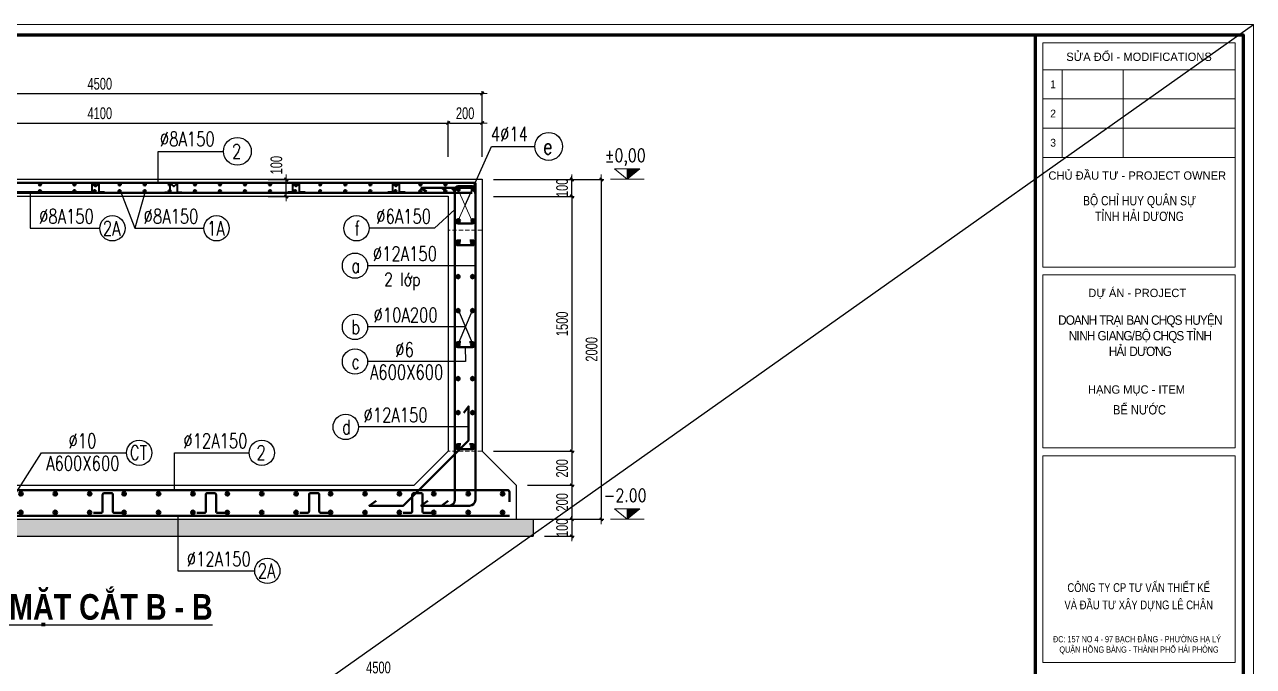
# Model space of a CAD drawing. Header units: millimetres. Extents: x -85362 to 12792, y -54701 to -36522.
# Drawn here: x -27378 to -12915, y -44074 to -36522 of the extents above; entities that cross this region are included whole.
import ezdxf
from ezdxf.enums import TextEntityAlignment as Align

# ---------------------------------------------------------------- set-up
doc = ezdxf.new("R2010")
doc.units = ezdxf.units.MM
doc.header["$MEASUREMENT"] = 0
doc.header["$PDMODE"] = 32
doc.linetypes.add('HIDDEN', pattern=[0.375, 0.25, -0.125])
doc.layers.get('Defpoints').update_dxf_attribs({"color": 1})
for name, color, linetype, lineweight in [('06', 6, 'Continuous', 40), ('08. Net Text', 3, 'Continuous', 13), ('EG Net dam2', 6, 'Continuous', 35), ('Khungten_LCDI', 7, 'Continuous', 5), ('LC Dim', 8, 'Continuous', 18), ('LC Hatch', 252, 'Continuous', 9), ('LC MANH DUT', 35, 'HIDDEN', 5), ('LC Net dam 1', 30, 'Continuous', 30), ('LC Net dam2', 6, 'Continuous', 40), ('LC Net thay', 7, 'Continuous', 25), ('LC Text1', 3, 'Continuous', 20), ('LC Text2', 7, 'Continuous', 25), ('Thep', 3, 'Continuous', 40)]:
    doc.layers.add(name, color=color, linetype=linetype, lineweight=lineweight)
doc.layers.add('KCS_Plotter', color=11, linetype='Continuous', plot=False)
doc.styles.add('HOATBIF', font='hoatbif.shx', dxfattribs={"width": 0.7})
doc.styles.add('Khungten', font='', dxfattribs={"width": 0.9, "height": 5000})
doc.styles.add('LC 1', font='')
doc.styles.add('LC 3', font='vnsimli.shx', dxfattribs={"width": 0.75})
doc.styles.add('LC3', font='', dxfattribs={"width": 0.8})
doc.styles.add('T1', font='Vnsimli.shx', dxfattribs={"width": 0.8})
doc.styles.add('Text Khung Ten', font='')
doc.styles.add('Title', font='', dxfattribs={"width": 0.8})
doc.styles.get('Khungten').set_extended_font_data('.VnAvantH')
doc.styles.get('LC 1').set_extended_font_data('.VnAvantH', bold=True)
doc.styles.get('LC3').set_extended_font_data('.VnArialH', bold=True)
doc.styles.get('Text Khung Ten').set_extended_font_data('.VnAvantH')
doc.styles.get('Title').set_extended_font_data('.VnBlackH')
doc.dimstyles.new('MONG', dxfattribs={"dimscale": 50, "dimtxt": 2.5, "dimasz": 0.35, "dimexe": 0.5, "dimexo": 0, "dimgap": 0.8, "dimtad": 1, "dimdec": 0, "dimzin": 0, "dimdsep": 46, "dimtxsty": 'HOATBIF', "dimblk1": 'DOT', "dimblk2": 'DOT', "dimsah": 1, "dimcen": -1, "dimdle": 1, "dimclrd": 256, "dimclre": 256, "dimclrt": 4, "dimadec": 3, "dimazin": 2, "dimtfac": 0.333333, "dimtdec": 0, "dimtix": 1, "dimtmove": 2, "dimatfit": 3, "dimldrblk": 'DOT', "dimfxl": 1, "dimtvp": 0.833333, "dimtolj": 1, "dimtzin": 0, "dimarcsym": 0})

# ---------------------------------------------------------------- blocks, each defined once
blk = doc.blocks.new('lcdi fix')
at = {"layer": 'Defpoints', "lineweight": 0}
blk.add_lwpolyline([(-1200, -14850), (-1200, 14850), (40800, 14850), (40800, -14850)], close=True, dxfattribs=at)
at = {"layer": 'Khungten_LCDI', "color": 5, "lineweight": 60}
blk.add_line((36600, 14650), (36600, -14650), dxfattribs=at)
at = {"layer": 'Khungten_LCDI', "color": 5, "lineweight": 25}
blk.add_line((40600, -14650), (40600, 14650), dxfattribs=at)
at = {"layer": 'Khungten_LCDI', "color": 9, "lineweight": 15}
for p, q in [((36750, 13981), (40450, 13981)), ((37123, 13981), (37123, 12297)), ((38293, 13981), (38293, 12297)), ((36750, 13420), (40450, 13420)), ((36750, 12858), (40450, 12858)), ((36750, 12297), (40450, 12297))]:
    blk.add_line(p, q, dxfattribs=at)
at = {"layer": 'Khungten_LCDI', "color": 5, "lineweight": 60}
blk.add_lwpolyline([(0, -14650), (0, 14650), (40600, 14650), (40600, -14650)], close=True, dxfattribs=at)
at = {"layer": 'Khungten_LCDI', "color": 9, "lineweight": 15}
for points in [[(36750, 10190), (40450, 10190), (40450, 14500), (36750, 14500)], [(36750, 6712), (40450, 6712), (40450, 10040), (36750, 10040)], [(36750, 2587), (40450, 2587), (40450, 6562), (36750, 6562)]]:
    blk.add_lwpolyline(points, close=True, dxfattribs=at)
at = {"color": 7, "style": 'Khungten'}
for s, p in [('söa ®æi - modifications', (38600, 14151)), ('chñ ®Çu t\xad - project owner', (38566, 11868)), ('dù ¸n - project', (38566, 9612)), ('h¹ng môc - item', (38552, 7755))]:
    blk.add_text(s, height=160, dxfattribs=at).set_placement(p, align=Align.CENTER)
at = {"color": 7, "style": 'Title', "width": 0.8}
for s, p in [('c«ng ty cp t\xad vÊn thiÕt kÕ', (38594, 3942)), ('vµ ®Çu t\xad x©y dùng lª ch©n', (38594, 3609))]:
    blk.add_text(s, height=170, dxfattribs=at).set_placement(p, align=Align.CENTER)
at = {"color": 4, "char_height": 180, "attachment_point": 5, "style": 'Khungten'}
for s, insert, width in [('{\\f.VnArialH|b0|i0|c0|p34;\\W0.8;Bé CHØ HUY QU¢N Sù TØNH h¶i d\xad¬ng}', (38609, 11313), 2315.24), ('{\\f.VnArialH|b0|i0|c0|p34;\\T0.9;doanh tr¹i ban chqs HUYÖN ninh giang/bé chqs tØnh \\Ph¶i d\xad¬ng}', (38617, 8868), 3461.98), ('{\\f.VnArialH|b0|i0|c0|p34;\\W0.85;bÓ n\xadíc}', (38609, 7444), 3815.43)]:
    blk.add_mtext(s, dxfattribs=dict(at, insert=insert, width=width))
at = {"color": 7, "insert": (38600, 3096), "char_height": 120, "attachment_point": 2, "style": 'Khungten'}
blk.add_mtext_dynamic_manual_height_columns('\\pxqc;{\\W0.8;®c: 157 no 4 - 97 b¹ch ®»ng - ph\xadêng h¹ lý   quËn hång bµng - thµnh phè h¶i phßng} ', width=3421.65, gutter_width=25, heights=[0], dxfattribs=at)
at = {"color": 7, "style": 'Khungten', "width": 0.8}
for tag, p in [('REVISION', (39499, -10746)), ('NGAYHT', (39546, -11609))]:
    blk.add_attdef(tag, text='', height=200, dxfattribs=at).set_placement(p, align=Align.CENTER)
at = {"layer": '08. Net Text', "color": 7, "style": 'Text Khung Ten'}
blk.add_text('1', height=150, dxfattribs=at).set_placement((36892, 13627))
at = {"layer": '08. Net Text', "color": 7, "ltscale": 2, "style": 'Text Khung Ten'}
for s, p in [('2', (36892, 13065)), ('3', (36892, 12504))]:
    blk.add_text(s, height=150, dxfattribs=at).set_placement(p)
at = {"layer": 'LC Text1', "style": 'Title', "width": 1.485915}
for tag, p, p2 in [('TENBANVE1', (36913, -8886), (40339, -8886)), ('TENBANVE2', (36913, -9562), (40339, -9562))]:
    blk.add_attdef(tag, text='', height=250, dxfattribs=at).set_placement(p, p2, align=Align.FIT)
at = {"layer": 'LC Text1', "style": 'Title', "width": 0.7}
blk.add_attdef('SOBANVE', text='', height=250, dxfattribs=at).set_placement((39562, -13896), align=Align.CENTER)
blk = doc.blocks.new('DOT')
at = {"layer": 'LC Dim'}
blk.add_line((-3, 0), (3, 0), dxfattribs=at)
at = {"layer": 'LC Dim', "color": 4}
blk.add_line((-1, -1), (1, 1), dxfattribs=at)
blk.add_lwpolyline([(0.5, 1), (-1, -0.5), (-0.5, -1), (1, 0.5)], close=True, dxfattribs=at)
blk = doc.blocks.new('*D181')
at = {"layer": 'Defpoints', "color": 0, "ltscale": 2, "transparency": 16777216}
for p in [(-25463, -44201), (-25463, -44960), (-20963, -44960)]:
    blk.add_point(p, dxfattribs=at)
at = {"layer": 'LC Dim', "lineweight": -2, "ltscale": 2, "transparency": 16777216}
for p, q in [((-25463, -44960), (-25463, -44173)), ((-20983, -44201), (-25444, -44201)), ((-20963, -44960), (-20963, -44173))]:
    blk.add_line(p, q, dxfattribs=at)
at = {"layer": 'LC Dim', "lineweight": -2, "ltscale": 2, "transparency": 16777216, "xscale": 19.46, "yscale": 19.46, "zscale": 19.46, "rotation": 180}
blk.add_blockref('DOT', (-25463, -44201), dxfattribs=at)
at = {"layer": 'LC Dim', "lineweight": -2, "ltscale": 2, "transparency": 16777216, "xscale": 19.46, "yscale": 19.46, "zscale": 19.46}
blk.add_blockref('DOT', (-20963, -44201), dxfattribs=at)
at = {"layer": 'LC Dim', "color": 4, "ltscale": 2, "transparency": 16777216, "insert": (-23213, -44087), "char_height": 139, "attachment_point": 5, "style": 'HOATBIF'}
blk.add_mtext('\\A1;4500', dxfattribs=at)
blk = doc.blocks.new('*D191')
at = {"layer": 'Defpoints', "color": 0, "ltscale": 2, "transparency": 16777216}
for p in [(-24511, -38343), (-24300, -38343), (-24511, -38543)]:
    blk.add_point(p, dxfattribs=at)
at = {"layer": 'LC Dim', "lineweight": -2, "ltscale": 2, "transparency": 16777216}
for p, q in [((-24511, -38343), (-24272, -38343)), ((-24300, -38523), (-24300, -38362)), ((-24511, -38543), (-24272, -38543))]:
    blk.add_line(p, q, dxfattribs=at)
at = {"layer": 'LC Dim', "lineweight": -2, "ltscale": 2, "transparency": 16777216, "xscale": 19.46, "yscale": 19.46, "zscale": 19.46}
for p, rotation in [((-24300, -38343), 90), ((-24300, -38543), 270)]:
    blk.add_blockref('DOT', p, dxfattribs=dict(at, rotation=rotation))
at = {"layer": 'LC Dim', "color": 4, "ltscale": 2, "transparency": 16777216, "insert": (-24414, -38176), "char_height": 139, "attachment_point": 5, "rotation": 90, "style": 'HOATBIF'}
blk.add_mtext('\\A1;100', dxfattribs=at)
blk = doc.blocks.new('thep1')
at = {"layer": '06'}
for p, q in [((-38369, -70304), (-38249, -70304)), ((-38351, -70262), (-38267, -70346)), ((-38351, -70346), (-38267, -70262)), ((-38309, -70244), (-38309, -70364))]:
    blk.add_line(p, q, dxfattribs=at)
blk.add_circle((-38309, -70304), 60, dxfattribs=at)
blk = doc.blocks.new('*U130')
at = {"layer": 'Thep'}
for p, xscale, yscale, zscale, rotation in [((25223, 13791), -0.3599999999860302, 0.3600000000558794, 0.36, 270), ((-25223, 13791), 0.3599999999860302, 0.3599999999860302, 0.3599999999860302, 90.00000000000001)]:
    blk.add_blockref('thep1', p, dxfattribs=dict(at, xscale=xscale, yscale=yscale, zscale=zscale, rotation=rotation))
blk = doc.blocks.new('*U129')
at = {"layer": 'LC Net dam 1', "color": 0, "linetype": 'ByBlock', "lineweight": -2, "transparency": 16777216}
for p in [(0, 2400), (0, 2000), (0, 1600), (0, 1200), (0, 800), (0, 400), (0, 0)]:
    blk.add_blockref('*U130', p, dxfattribs=at)
blk = doc.blocks.new('*D151')
at = {"layer": 'Defpoints', "color": 0, "ltscale": 2, "transparency": 16777216}
for p in [(-22393, -37680), (-30593, -38077), (-22393, -38077)]:
    blk.add_point(p, dxfattribs=at)
at = {"layer": 'LC Dim', "lineweight": -2, "ltscale": 2, "transparency": 16777216}
for p, q in [((-30593, -38077), (-30593, -37653)), ((-30573, -37680), (-22412, -37680)), ((-22393, -38077), (-22393, -37653))]:
    blk.add_line(p, q, dxfattribs=at)
at = {"layer": 'LC Dim', "lineweight": -2, "ltscale": 2, "transparency": 16777216, "xscale": 19.46, "yscale": 19.46, "zscale": 19.46, "rotation": 180}
blk.add_blockref('DOT', (-30593, -37680), dxfattribs=at)
at = {"layer": 'LC Dim', "lineweight": -2, "ltscale": 2, "transparency": 16777216, "xscale": 19.46, "yscale": 19.46, "zscale": 19.46}
blk.add_blockref('DOT', (-22393, -37680), dxfattribs=at)
at = {"layer": 'LC Dim', "color": 4, "ltscale": 2, "transparency": 16777216, "insert": (-26493, -37566), "char_height": 139, "attachment_point": 5, "style": 'HOATBIF'}
blk.add_mtext('\\A1;4100', dxfattribs=at)
blk = doc.blocks.new('*D152')
at = {"layer": 'Defpoints', "color": 0, "ltscale": 2, "transparency": 16777216}
for p in [(-21993, -37680), (-22393, -38077), (-21993, -38077)]:
    blk.add_point(p, dxfattribs=at)
at = {"layer": 'LC Dim', "lineweight": -2, "ltscale": 2, "transparency": 16777216}
for p, q in [((-22393, -38077), (-22393, -37653)), ((-22373, -37680), (-22012, -37680)), ((-21993, -38077), (-21993, -37653))]:
    blk.add_line(p, q, dxfattribs=at)
at = {"layer": 'LC Dim', "lineweight": -2, "ltscale": 2, "transparency": 16777216, "xscale": 19.46, "yscale": 19.46, "zscale": 19.46, "rotation": 180}
blk.add_blockref('DOT', (-22393, -37680), dxfattribs=at)
at = {"layer": 'LC Dim', "lineweight": -2, "ltscale": 2, "transparency": 16777216, "xscale": 19.46, "yscale": 19.46, "zscale": 19.46}
blk.add_blockref('DOT', (-21993, -37680), dxfattribs=at)
at = {"layer": 'LC Dim', "color": 4, "ltscale": 2, "transparency": 16777216, "insert": (-22193, -37566), "char_height": 139, "attachment_point": 5, "style": 'HOATBIF'}
blk.add_mtext('\\A1;200', dxfattribs=at)
blk = doc.blocks.new('*D153')
at = {"layer": 'Defpoints', "color": 0, "ltscale": 2, "transparency": 16777216}
for p in [(-21993, -37333), (-30993, -38077), (-21993, -38077)]:
    blk.add_point(p, dxfattribs=at)
at = {"layer": 'LC Dim', "lineweight": -2, "ltscale": 2, "transparency": 16777216}
for p, q in [((-30993, -38077), (-30993, -37305)), ((-21993, -38077), (-21993, -37305)), ((-30973, -37333), (-22012, -37333))]:
    blk.add_line(p, q, dxfattribs=at)
at = {"layer": 'LC Dim', "lineweight": -2, "ltscale": 2, "transparency": 16777216, "xscale": 19.46, "yscale": 19.46, "zscale": 19.46, "rotation": 180}
blk.add_blockref('DOT', (-30993, -37333), dxfattribs=at)
at = {"layer": 'LC Dim', "lineweight": -2, "ltscale": 2, "transparency": 16777216, "xscale": 19.46, "yscale": 19.46, "zscale": 19.46}
blk.add_blockref('DOT', (-21993, -37333), dxfattribs=at)
at = {"layer": 'LC Dim', "color": 4, "ltscale": 2, "transparency": 16777216, "insert": (-26493, -37219), "char_height": 139, "attachment_point": 5, "style": 'HOATBIF'}
blk.add_mtext('\\A1;4500', dxfattribs=at)
blk = doc.blocks.new('*D154')
at = {"layer": 'Defpoints', "color": 0, "ltscale": 2, "transparency": 16777216}
for p in [(-21777, -38343), (-20937, -38343), (-21777, -38543)]:
    blk.add_point(p, dxfattribs=at)
at = {"layer": 'LC Dim', "lineweight": -2, "ltscale": 2, "transparency": 16777216}
for p, q in [((-20937, -38323), (-20937, -38304)), ((-21777, -38343), (-20910, -38343)), ((-20937, -38543), (-20937, -38343)), ((-21777, -38543), (-20910, -38543)), ((-20937, -38562), (-20937, -38582))]:
    blk.add_line(p, q, dxfattribs=at)
at = {"layer": 'LC Dim', "lineweight": -2, "ltscale": 2, "transparency": 16777216, "xscale": 19.46, "yscale": 19.46, "zscale": 19.46}
for p, rotation in [((-20937, -38343), 270), ((-20937, -38543), 90)]:
    blk.add_blockref('DOT', p, dxfattribs=dict(at, rotation=rotation))
at = {"layer": 'LC Dim', "color": 4, "ltscale": 2, "transparency": 16777216, "insert": (-21051, -38443), "char_height": 139, "attachment_point": 5, "rotation": 90, "style": 'HOATBIF'}
blk.add_mtext('\\A1;100', dxfattribs=at)
blk = doc.blocks.new('*D155')
at = {"layer": 'Defpoints', "color": 0, "ltscale": 2, "transparency": 16777216}
for p in [(-21858, -38543), (-21858, -41543), (-20937, -41543)]:
    blk.add_point(p, dxfattribs=at)
at = {"layer": 'LC Dim', "lineweight": -2, "ltscale": 2, "transparency": 16777216}
for p, q in [((-21858, -38543), (-20910, -38543)), ((-20937, -38562), (-20937, -41523)), ((-21858, -41543), (-20910, -41543))]:
    blk.add_line(p, q, dxfattribs=at)
at = {"layer": 'LC Dim', "lineweight": -2, "ltscale": 2, "transparency": 16777216, "xscale": 19.46, "yscale": 19.46, "zscale": 19.46}
for p, rotation in [((-20937, -38543), 90), ((-20937, -41543), 270)]:
    blk.add_blockref('DOT', p, dxfattribs=dict(at, rotation=rotation))
at = {"layer": 'LC Dim', "color": 4, "ltscale": 2, "transparency": 16777216, "insert": (-21051, -40043), "char_height": 139, "attachment_point": 5, "rotation": 90, "style": 'HOATBIF'}
blk.add_mtext('\\A1;1500', dxfattribs=at)
blk = doc.blocks.new('*D156')
at = {"layer": 'Defpoints', "color": 0, "ltscale": 2, "transparency": 16777216}
for p in [(-21858, -41543), (-21458, -41943), (-20937, -41943)]:
    blk.add_point(p, dxfattribs=at)
at = {"layer": 'LC Dim', "lineweight": -2, "ltscale": 2, "transparency": 16777216}
for p, q in [((-21858, -41543), (-20910, -41543)), ((-20937, -41562), (-20937, -41923)), ((-21458, -41943), (-20910, -41943))]:
    blk.add_line(p, q, dxfattribs=at)
at = {"layer": 'LC Dim', "lineweight": -2, "ltscale": 2, "transparency": 16777216, "xscale": 19.46, "yscale": 19.46, "zscale": 19.46}
for p, rotation in [((-20937, -41543), 90), ((-20937, -41943), 270)]:
    blk.add_blockref('DOT', p, dxfattribs=dict(at, rotation=rotation))
at = {"layer": 'LC Dim', "color": 4, "ltscale": 2, "transparency": 16777216, "insert": (-21051, -41743), "char_height": 139, "attachment_point": 5, "rotation": 90, "style": 'HOATBIF'}
blk.add_mtext('\\A1;200', dxfattribs=at)
blk = doc.blocks.new('*D157')
at = {"layer": 'Defpoints', "color": 0, "ltscale": 2, "transparency": 16777216}
for p in [(-21858, -38343), (-21858, -42343), (-20590, -42343)]:
    blk.add_point(p, dxfattribs=at)
at = {"layer": 'LC Dim', "lineweight": -2, "ltscale": 2, "transparency": 16777216}
for p, q in [((-21858, -38343), (-20562, -38343)), ((-20590, -38362), (-20590, -42323)), ((-21858, -42343), (-20562, -42343))]:
    blk.add_line(p, q, dxfattribs=at)
at = {"layer": 'LC Dim', "lineweight": -2, "ltscale": 2, "transparency": 16777216, "xscale": 19.46, "yscale": 19.46, "zscale": 19.46}
for p, rotation in [((-20590, -38343), 90), ((-20590, -42343), 270)]:
    blk.add_blockref('DOT', p, dxfattribs=dict(at, rotation=rotation))
at = {"layer": 'LC Dim', "color": 4, "ltscale": 2, "transparency": 16777216, "insert": (-20704, -40343), "char_height": 139, "attachment_point": 5, "rotation": 90, "style": 'HOATBIF'}
blk.add_mtext('\\A1;2000', dxfattribs=at)
blk = doc.blocks.new('*D158')
at = {"layer": 'Defpoints', "color": 0, "ltscale": 2, "transparency": 16777216}
for p in [(-21258, -42343), (-21258, -42543), (-20937, -42543)]:
    blk.add_point(p, dxfattribs=at)
at = {"layer": 'LC Dim', "lineweight": -2, "ltscale": 2, "transparency": 16777216}
for p, q in [((-21258, -42343), (-20910, -42343)), ((-20937, -42323), (-20937, -42304)), ((-20937, -42343), (-20937, -42543)), ((-21258, -42543), (-20910, -42543)), ((-20937, -42562), (-20937, -42582))]:
    blk.add_line(p, q, dxfattribs=at)
at = {"layer": 'LC Dim', "lineweight": -2, "ltscale": 2, "transparency": 16777216, "xscale": 19.46, "yscale": 19.46, "zscale": 19.46}
for p, rotation in [((-20937, -42343), 270), ((-20937, -42543), 90)]:
    blk.add_blockref('DOT', p, dxfattribs=dict(at, rotation=rotation))
at = {"layer": 'LC Dim', "color": 4, "ltscale": 2, "transparency": 16777216, "insert": (-21051, -42443), "char_height": 139, "attachment_point": 5, "rotation": 90, "style": 'HOATBIF'}
blk.add_mtext('\\A1;100', dxfattribs=at)
blk = doc.blocks.new('*D159')
at = {"layer": 'Defpoints', "color": 0, "ltscale": 2, "transparency": 16777216}
for p in [(-21458, -41943), (-21258, -42343), (-20937, -42343)]:
    blk.add_point(p, dxfattribs=at)
at = {"layer": 'LC Dim', "lineweight": -2, "ltscale": 2, "transparency": 16777216}
for p, q in [((-21458, -41943), (-20910, -41943)), ((-20937, -41962), (-20937, -42323)), ((-21258, -42343), (-20910, -42343))]:
    blk.add_line(p, q, dxfattribs=at)
at = {"layer": 'LC Dim', "lineweight": -2, "ltscale": 2, "transparency": 16777216, "xscale": 19.46, "yscale": 19.46, "zscale": 19.46}
for p, rotation in [((-20937, -41943), 90), ((-20937, -42343), 270)]:
    blk.add_blockref('DOT', p, dxfattribs=dict(at, rotation=rotation))
at = {"layer": 'LC Dim', "color": 4, "ltscale": 2, "transparency": 16777216, "insert": (-21051, -42143), "char_height": 139, "attachment_point": 5, "rotation": 90, "style": 'HOATBIF'}
blk.add_mtext('\\A1;200', dxfattribs=at)
blk = doc.blocks.new('Caodo1')
at = {"layer": 'LC Text1'}
blk.add_hatch(color=4, dxfattribs=at).paths.add_polyline_path([(0, 200), (0, 0), (243, 200)])
at = {"layer": 'LC Text1', "color": 4}
for p, q in [((324, 0), (-324, 0)), ((0, 0), (0, 200))]:
    blk.add_line(p, q, dxfattribs=at)
blk.add_lwpolyline([(-243, 200), (243, 200), (0, 0), (0, 0)], close=True, dxfattribs=at)
at = {"layer": 'LC Text1', "color": 4, "style": 'T1', "width": 0.8}
blk.add_attdef('%%P0,00', text='', height=250, dxfattribs=at).set_placement((-39, 460), align=Align.MIDDLE_CENTER)
blk = doc.blocks.new('TIEUDE1')
at = {"layer": 'LC Text2', "color": 7, "style": 'LC 1'}
blk.add_attdef('TIªU§Ò', text='', height=5, dxfattribs=at).set_placement((0, 0), align=Align.BOTTOM_CENTER)
blk.add_attdef('TL', text='', height=3, dxfattribs=at).set_placement((0, -2), align=Align.TOP_CENTER)
blk = doc.blocks.new('*U125')
at = {"layer": 'LC Net dam2', "ltscale": 2}
blk.add_lwpolyline([(167, -116), (79, -116, -0.414214), (60, -97), (60, 97, 0.414214), (42, 116), (-42, 116, 0.414214), (-60, 97), (-60, -97, -0.414214), (-79, -116), (-167, -116)], format="xyb", dxfattribs=at)
blk = doc.blocks.new('*U126')
at = {"layer": 'LC Net thay', "color": 0, "linetype": 'ByBlock', "lineweight": -2, "transparency": 16777216}
for p in [(0, 0), (1215, 0), (2430, 0), (3645, 0), (4860, 0), (6075, 0), (7290, 0)]:
    blk.add_blockref('*U125', p, dxfattribs=at)
blk = doc.blocks.new('*U123')
at = {"layer": 'Thep', "xscale": -0.3599999999860302, "yscale": 0.3600000000558794, "zscale": 0.36, "rotation": 180}
blk.add_blockref('thep1', (13791, -25200), dxfattribs=at)
at = {"layer": 'Thep', "xscale": 0.3599999999860302, "yscale": 0.3600000000558794, "zscale": 0.36}
blk.add_blockref('thep1', (13791, 25200), dxfattribs=at)
blk = doc.blocks.new('*U124')
at = {"layer": 'LC Net thay', "color": 0, "linetype": 'ByBlock', "lineweight": -2, "transparency": 16777216}
for p in [(0, 0), (405, 0), (810, 0), (1215, 0), (1620, 0), (2025, 0), (2430, 0), (2835, 0), (3240, 0), (3645, 0), (4050, 0), (4455, 0), (4860, 0), (5265, 0), (5670, 0), (6075, 0), (6480, 0), (6885, 0), (7290, 0), (7695, 0), (8100, 0), (8505, 0)]:
    blk.add_blockref('*U123', p, dxfattribs=at)

msp = doc.modelspace()

# ---------------------------------------------------------------- hatches: boundary and pattern name
at = {"layer": 'LC Hatch', "ltscale": 2}
h = msp.add_hatch(dxfattribs=at)
h.set_pattern_fill('AR-CONC', color=256, scale=20)
h.set_pattern_definition([(50, (3995.79, -30424.54), (143.45204, -12.55043), [15, -165]), (355, (3995.79, -30424.54), (-27.75027, 150.4384), [12, -132]), (100.4514, (4007.74, -30425.58), (115.7019, 137.8879), [12.74804, -140.2284]), (46.1842, (3995.79, -30384.54), (213.4482, -33.1038), [22.5, -247.5]), (96.6356, (4013.57, -30387.3), (186.9325, 194.8236), [19.122, -210.3426]), (351.1842, (3995.79, -30384.54), (186.9324, 194.8237), [18, -198]), (21, (4015.79, -30394.54), (119.3814, -80.52378), [15, -165]), (326, (4015.79, -30394.54), (48.66307, 145.03), [12, -132]), (71.4514, (4025.74, -30401.25), (168.04453, 64.5061), [12.74804, -140.2284]), (37.5, (3995.787, -30424.535), (2.43197, 66.57877), [0, -130.4, 0, -134, 0, -132.5]), (7.5, (3995.79, -30424.535), (52.61391, 78.88234), [0, -76.4, 0, -127.4, 0, -50.5]), (327.5, (3951.187, -30424.535), (106.76449, -4.510974), [0, -50, 0, -156, 0, -207]), (317.5, (3931.19, -30424.535), (116.63723, 20.021), [0, -65, 0, -103.6, 0, -147])])
h.paths.add_polyline_path([(-21392.9, -42342.6), (-31592.9, -42342.6), (-31592.9, -42542.6), (-21392.9, -42542.6)])

# ---------------------------------------------------------------- linework, layer by layer
at = {"layer": 'EG Net dam2', "linetype": 'Continuous', "elevation": 0}
for points in [[(-26437.7, -38494), (-26502.1, -38494), (-26502.1, -38392.9), (-26544.8, -38427), (-26586, -38393.3), (-26586, -38494.9), (-27640.1, -38494.9)], [(-25728.7, -38494), (-25664.4, -38494), (-25664.4, -38392.9), (-25621.6, -38427), (-25580.4, -38393.3), (-25580.4, -38494.9), (-25526.3, -38494.9)], [(-24077.7, -38494), (-24142.1, -38494), (-24142.1, -38392.9), (-24184.8, -38427), (-24226, -38393.3), (-24226, -38494.9), (-24280.1, -38494.9)], [(-22899.5, -38494), (-22963.9, -38494), (-22963.9, -38392.9), (-23006.6, -38427), (-23047.8, -38393.3), (-23047.8, -38494.9), (-23102, -38494.9)]]:
    msp.add_lwpolyline(points, dxfattribs=at)
at = {"layer": 'KCS_Plotter', "ltscale": 2}
msp.add_line((-38622, -54700.6), (-12914.8, -36522), dxfattribs=at)
at = {"layer": 'LC Dim', "ltscale": 2}
for p, q in [((-22112.6, -38827.9), (-22279.2, -38457.3)), ((-22276.3, -38827.9), (-22109.6, -38457.3))]:
    msp.add_line(p, q, dxfattribs=at)
at = {"layer": 'LC MANH DUT', "ltscale": 200}
for p, q in [((-21992.9, -38942.6), (-22392.9, -38942.6)), ((-21992.9, -38942.6), (-22392.9, -38942.6)), ((-21992.9, -41542.6), (-22392.9, -41542.6))]:
    msp.add_line(p, q, dxfattribs=at)
at = {"layer": 'LC Net dam2'}
for p, q in [((-30913.2, -38382.9), (-22072.5, -38382.9)), ((-22382.2, -38442.6), (-22713.2, -38442.6)), ((-22713.2, -38442.6), (-22648.4, -38484.5)), ((-22141.5, -38442.6), (-22472.5, -38442.6)), ((-22472.5, -38442.6), (-22407.7, -38484.5)), ((-22072.5, -38468.4), (-22072.5, -38382.9)), ((-30893.4, -38502.3), (-22108.4, -38502.3)), ((-22313.2, -38511.5), (-22313.2, -42114.4)), ((-22072.5, -38511.5), (-22072.5, -42114.4)), ((-22713.2, -42183.3), (-22633.1, -42125.6)), ((-22713.2, -42183.3), (-22382.2, -42183.3)), ((-22472.5, -42183.3), (-22392.4, -42125.6)), ((-22472.5, -42183.3), (-22141.5, -42183.3))]:
    msp.add_line(p, q, dxfattribs=at)
at = {"layer": 'LC Net dam2', "ltscale": 2}
msp.add_lwpolyline([(-22110.1, -38863), (-22275.7, -38863, -0.4142136), (-22313.2, -38825.4), (-22313.2, -38459.8, -0.4142136), (-22275.7, -38422.3), (-22110.1, -38422.3, -0.4142136), (-22072.5, -38459.8), (-22072.5, -38825.4, -0.4142136)], format="xyb", close=True, dxfattribs=at)
at = {"layer": 'LC Net dam2'}
for points in [[(-22138.7, -39060.5), (-22102.7, -39060.5, -1), (-22102.7, -39118.1), (-22278.5, -39118.1, -1), (-22278.5, -39060.5), (-22242.5, -39060.5)], [(-22140.5, -40258.7), (-22104.5, -40258.7, -1), (-22104.5, -40316.3), (-22280.2, -40316.3, -1), (-22280.2, -40258.7), (-22244.2, -40258.7)], [(-22140.5, -40258.7), (-22104.5, -40258.7, -1), (-22104.5, -40316.3), (-22280.2, -40316.3, -1), (-22280.2, -40258.7), (-22244.2, -40258.7)], [(-22140.5, -41458.7), (-22104.5, -41458.7, -1), (-22104.5, -41516.3), (-22280.2, -41516.3, -1), (-22280.2, -41458.7), (-22244.2, -41458.7)], [(-22140.5, -41458.7), (-22104.5, -41458.7, -1), (-22104.5, -41516.3), (-22280.2, -41516.3, -1), (-22280.2, -41458.7), (-22244.2, -41458.7)], [(-31313.2, -42153.9), (-31313.2, -42022.1, -0.4142136), (-31289.9, -41998.8), (-21695.9, -41998.8, -0.4142136), (-21672.5, -42022.1), (-21672.5, -42135.5)]]:
    msp.add_lwpolyline(points, format="xyb", dxfattribs=at)
for points in [[(-22210, -41088.7), (-22152.2, -41014.5), (-22152.2, -41414.5), (-22921, -42183.3), (-23321, -42183.3), (-23240.8, -42125.6)], [(-21672.5, -42301.5), (-31313.2, -42301.5)]]:
    msp.add_lwpolyline(points, dxfattribs=at)
for centre, start, end in [((-22382.2, -38511.5), 0, 90), ((-22141.5, -38511.5), 0, 90), ((-22382.2, -42114.4), 270, 0), ((-22141.5, -42114.4), 270, 0)]:
    msp.add_arc(centre, 68.9, start, end, dxfattribs=at)
at = {"layer": 'LC Net thay'}
for p, q in [((-30992.9, -38342.6), (-21992.9, -38342.6)), ((-21992.9, -38342.6), (-21992.9, -41542.6)), ((-30592.9, -38542.6), (-22392.9, -38542.6)), ((-22392.9, -38542.6), (-22392.9, -41542.6)), ((-22792.9, -41942.6), (-22392.9, -41542.6)), ((-21592.9, -41942.6), (-21992.9, -41542.6)), ((-30192.9, -41942.6), (-22792.9, -41942.6)), ((-21592.9, -41942.6), (-21592.9, -42342.6)), ((-31592.9, -42342.6), (-21392.9, -42342.6)), ((-31392.9, -42342.6), (-21592.9, -42342.6)), ((-21392.9, -42342.6), (-21392.9, -42542.6)), ((-31592.9, -42542.6), (-21392.9, -42542.6))]:
    msp.add_line(p, q, dxfattribs=at)
at = {"layer": 'LC Text2', "linetype": 'ByBlock'}
for centre, radius in [((-24873.3, -38013.5), 163.7), ((-26344.7, -38919.1), 148.9), ((-25119, -38919.1), 148.9), ((-23471.7, -38919.1), 148.9), ((-23489.4, -39358.5), 148.9), ((-23489.4, -40079.8), 148.9), ((-23489.4, -40486.9), 148.9), ((-23598.4, -41256), 148.9), ((-26029.4, -41559.8), 148.9), ((-24586.3, -41559.8), 148.9), ((-24521.1, -42949.7), 148.9)]:
    msp.add_circle(centre, radius, dxfattribs=at)
at = {"layer": 'LC Text2', "ltscale": 100}
msp.add_circle((-21210.2, -37956.1), 163.7, dxfattribs=at)

# ---------------------------------------------------------------- block references
at = {"layer": 'LC Net dam 1', "xscale": -1}
msp.add_blockref('*U129', (-22190.6, -41487.5), dxfattribs=at)
at = {"layer": 'LC Net thay', "xscale": 0.6120766616163446, "yscale": 0.6120766616163446, "zscale": 0.6120766616163446}
msp.add_blockref('lcdi fix', (-37887.5, -45611.3), dxfattribs=at)
at = {"layer": 'LC Net thay'}
for name, p in [('*U124', (-30256.6, -42151.9)), ('*U126', (-30045.1, -42151.2))]:
    msp.add_blockref(name, p, dxfattribs=at)
at = {"layer": 'LC Text1'}
ref = msp.add_blockref('Caodo1', (-20285.3, -38342.6), dxfattribs=dict(at, xscale=0.6120766457405166, yscale=0.6120766457405166, zscale=0.6120766457405166))
ref.add_attrib('%%P0,00', '%%p0,00', dxfattribs={"layer": 'LC Text2', "color": 4, "height": 153.02, "style": 'T1', "width": 0.8}).set_placement((-20309.2, -38061.4), align=Align.MIDDLE_CENTER)
ref = msp.add_blockref('Caodo1', (-20285.3, -42342.6), dxfattribs=dict(at, xscale=0.6120766457405166, yscale=0.6120766457405166, zscale=0.6120766457405166))
ref.add_attrib('%%P0,00', '-2.00', dxfattribs={"layer": 'LC Text2', "color": 4, "height": 153.02, "style": 'T1', "width": 0.8}).set_placement((-20309.2, -42061.4), align=Align.MIDDLE_CENTER)
at = {"layer": 'LC Text2', "linetype": 'ByBlock'}
ref = msp.add_blockref('TIEUDE1', (-26362, -43614.9), dxfattribs=dict(at, xscale=61.20766457416995, yscale=61.20766457416995, zscale=61.20766457416995))
ref.add_attrib('TIªU§Ò', '%%UmÆt C¾T B - B', dxfattribs={"color": 7, "height": 301.412, "style": 'LC3', "width": 0.8}).set_placement((-26362, -43614.9), align=Align.BOTTOM_CENTER)
at = {"layer": 'Thep', "xscale": -0.2303999999910594, "yscale": 0.2304000000357629, "zscale": 0.2304, "rotation": 180}
for p in [(-18372.3, -54599), (-17966.1, -54599), (-17727.8, -54599), (-17432.8, -54599), (-17137.8, -54599), (-16842.8, -54599), (-16547.8, -54599), (-16252.8, -54599), (-15957.8, -54599), (-15662.8, -54599), (-15367.8, -54599), (-15072.8, -54599), (-14777.8, -54599), (-14482.8, -54599), (-14187.8, -54599), (-13892.8, -54599), (-13597.8, -54599)]:
    msp.add_blockref('thep1', p, dxfattribs=at)
at = {"layer": 'Thep'}
for p, xscale, yscale, zscale in [((-18372.3, -22284), 0.2303999999910594, 0.2303999999910594, 0.2303999999910594), ((-17966.1, -22284), 0.2303999999910594, 0.2303999999910594, 0.2303999999910594), ((-17727.8, -22284), 0.2303999999910594, 0.2303999999910594, 0.2303999999910594), ((-17432.8, -22284), 0.2303999999910594, 0.2303999999910594, 0.2303999999910594), ((-17137.8, -22284), 0.2303999999910594, 0.2303999999910594, 0.2303999999910594), ((-16842.8, -22284), 0.2303999999910594, 0.2303999999910594, 0.2303999999910594), ((-16547.8, -22284), 0.2303999999910594, 0.2303999999910594, 0.2303999999910594), ((-16252.8, -22284), 0.2303999999910594, 0.2303999999910594, 0.2303999999910594), ((-15957.8, -22284), 0.2303999999910594, 0.2303999999910594, 0.2303999999910594), ((-15662.8, -22284), 0.2303999999910594, 0.2303999999910594, 0.2303999999910594), ((-15367.8, -22284), 0.2303999999910594, 0.2303999999910594, 0.2303999999910594), ((-15072.8, -22284), 0.2303999999910594, 0.2303999999910594, 0.2303999999910594), ((-14777.8, -22284), 0.2303999999910594, 0.2303999999910594, 0.2303999999910594), ((-14482.8, -22284), 0.2303999999910594, 0.2303999999910594, 0.2303999999910594), ((-14187.8, -22284), 0.2303999999910594, 0.2303999999910594, 0.2303999999910594), ((-13892.8, -22284), 0.2303999999910594, 0.2303999999910594, 0.2303999999910594), ((-13597.8, -22284), 0.2303999999910594, 0.2303999999910594, 0.2303999999910594), ((-9563.1, -15132.2), 0.3317759999871255, 0.3317759999871255, 0.3317759999871255), ((-34810.4, -15132.2), -0.3317759999871255, 0.3317759999871255, 0.3317759999871255), ((-9563.1, -15505.4), 0.3317759999871255, 0.3317759999871255, 0.3317759999871255), ((-34810.4, -15505.4), -0.3317759999871255, 0.3317759999871255, 0.3317759999871255)]:
    msp.add_blockref('thep1', p, dxfattribs=dict(at, xscale=xscale, yscale=yscale, zscale=zscale))

# ---------------------------------------------------------------- texts
at = {"layer": 'LC Text1', "color": 3, "style": 'LC 3', "width": 0.8}
msp.add_text('2 líp', height=153.02, dxfattribs=at).set_placement((-22932.5, -39595), align=Align.CENTER)
at = {"layer": 'LC Text2', "linetype": 'ByBlock', "style": 'LC 3', "width": 0.75}
for s, p in [('4%%C14', (-21891.3, -37895.1)), ('%%C8A150', (-25785.1, -37952.5)), ('%%C8A150', (-27208.1, -38863.6)), ('%%C8A150', (-25977, -38863.6)), ('%%C6A150', (-23238.9, -38863.6)), ('%%C12A150', (-23279.4, -39303.1)), ('%%C10A200', (-23270.4, -40024.3)), ('%%C6', (-23014.8, -40431.5)), ('A600X600', (-23313.4, -40696.9)), ('%%C12A150', (-23388.4, -41200.6)), ('%%C10', (-26860.5, -41504.3)), ('%%C12A150', (-25509.5, -41504.3)), ('A600X600', (-27124.3, -41769.7)), ('%%C12A150', (-25469.8, -42894.2))]:
    msp.add_text(s, height=170.02, dxfattribs=at).set_placement(p)
for s, height, p in [('2', 170, (-24882.5, -38013.5)), ('2A', 170.02, (-26353.1, -38919.1)), ('1A', 170.02, (-25127.4, -38919.1)), ('f', 170, (-23463.3, -38919.1)), ('a', 170, (-23481, -39358.5)), ('b', 170, (-23481, -40079.8)), ('c', 170, (-23481, -40486.9)), ('d', 170, (-23590, -41256)), ('CT', 170.02, (-26037.8, -41559.8)), ('2', 170, (-24594.7, -41559.8)), ('2A', 170.02, (-24529.5, -42949.7))]:
    msp.add_text(s, height=height, dxfattribs=at).set_placement(p, align=Align.MIDDLE_CENTER)
at = {"layer": 'LC Text2', "ltscale": 100, "style": 'LC 3', "width": 0.75}
msp.add_text('e', height=187, dxfattribs=at).set_placement((-21219.4, -37956.1), align=Align.MIDDLE_CENTER)

# ---------------------------------------------------------------- dimensions: what is measured, and where the dimension line sits
at = {"layer": 'LC Dim', "ltscale": 2}
for base, p1, p2, override, picture, middle in [((-21992.9, -37333), (-30992.9, -38077.4), (-21992.9, -38077.4), {"dimscale": 55.6, "dimlfac": 0.5}, '*D153', (-26492.9, -37219)), ((-22392.9, -37680.5), (-30592.9, -38077.4), (-22392.9, -38077.4), {"dimscale": 55.6, "dimlfac": 0.5}, '*D151', (-26492.9, -37566.5)), ((-21992.9, -37680.5), (-22392.9, -38077.4), (-21992.9, -38077.4), {"dimscale": 55.6, "dimlfac": 0.5}, '*D152', (-22192.9, -37566.5)), ((-25463.2, -44200.8), (-20963.2, -44960.4), (-25463.2, -44960.4), {"dimscale": 55.6}, '*D181', (-23213.2, -44086.8))]:
    dim = msp.add_linear_dim(base=base, p1=p1, p2=p2, dimstyle='MONG', override=override, dxfattribs=at)
    dim.commit()
    dim.dimension.update_dxf_attribs({"geometry": picture, "text_midpoint": middle})
dim = msp.add_linear_dim(base=(-24300, -38342.6), p1=(-24510.7, -38542.6), p2=(-24510.7, -38342.6), angle=90, dimstyle='MONG', override={"dimscale": 55.6, "dimlfac": 0.5}, dxfattribs=at)
dim.commit()
dim.dimension.update_dxf_attribs({"geometry": '*D191', "text_midpoint": (-24414, -38176.1), "dimtype": 160})
for base, p1, p2, picture, middle in [((-20589.9, -42342.6), (-21857.5, -38342.6), (-21857.5, -42342.6), '*D157', (-20703.9, -40342.6)), ((-20937.4, -38342.6), (-21777, -38542.6), (-21777, -38342.6), '*D154', (-21051.4, -38442.6)), ((-20937.4, -41542.6), (-21857.5, -38542.6), (-21857.5, -41542.6), '*D155', (-21051.4, -40042.6)), ((-20937.4, -41942.6), (-21857.5, -41542.6), (-21457.5, -41942.6), '*D156', (-21051.4, -41742.6)), ((-20937.4, -42342.6), (-21457.5, -41942.6), (-21257.5, -42342.6), '*D159', (-21051.4, -42142.6)), ((-20937.4, -42542.6), (-21257.5, -42342.6), (-21257.5, -42542.6), '*D158', (-21051.4, -42442.6))]:
    dim = msp.add_linear_dim(base=base, p1=p1, p2=p2, angle=90, dimstyle='MONG', override={"dimscale": 55.6, "dimlfac": 0.5}, dxfattribs=at)
    dim.commit()
    dim.dimension.update_dxf_attribs({"geometry": picture, "text_midpoint": middle})

# ---------------------------------------------------------------- leaders
for points in [[(-25806, -38382.9), (-25806, -38013.5), (-25037, -38013.5)], [(-22194.4, -38645.9), (-21882, -37956.1), (-21373.9, -37956.1)], [(-22194.4, -38645.9), (-21882, -37956.1), (-21373.9, -37956.1)], [(-27311.8, -38502.3), (-27311.8, -38919.1), (-26493.6, -38919.1)], [(-26249.1, -38482), (-26080.7, -38919.1), (-25267.9, -38919.1)], [(-25959.8, -38487), (-26080.7, -38919.1), (-25267.9, -38919.1)], [(-22313.2, -38698.1), (-22553.8, -38919.1), (-23322.8, -38919.1)], [(-22313.2, -39358.5), (-22581.3, -39358.5), (-23340.5, -39358.5)], [(-22072.5, -39358.5), (-22340.6, -39358.5), (-23099.8, -39358.5)], [(-22273, -39884.1), (-22100.7, -40284.1)], [(-22273, -40275.4), (-22100.7, -39875.4)], [(-22188.7, -40079.8), (-22581.3, -40079.8), (-23340.5, -40079.8)], [(-22192.3, -40316.3), (-22188.7, -40486.9), (-23340.5, -40486.9)], [(-22152.2, -41256), (-22690.3, -41256), (-23449.5, -41256)], [(-27554.8, -42151.2), (-27179.1, -41559.8), (-26178.2, -41559.8)], [(-25613.2, -41998.8), (-25613.2, -41559.8), (-24735.2, -41559.8)], [(-25573.5, -42301.5), (-25573.5, -42949.7), (-24670, -42949.7)]]:
    msp.add_leader(points, dimstyle='MONG', override={"dimscale": 55.6, "dimlfac": 0.5}, dxfattribs=at)

doc.saveas('drawing.dxf')
